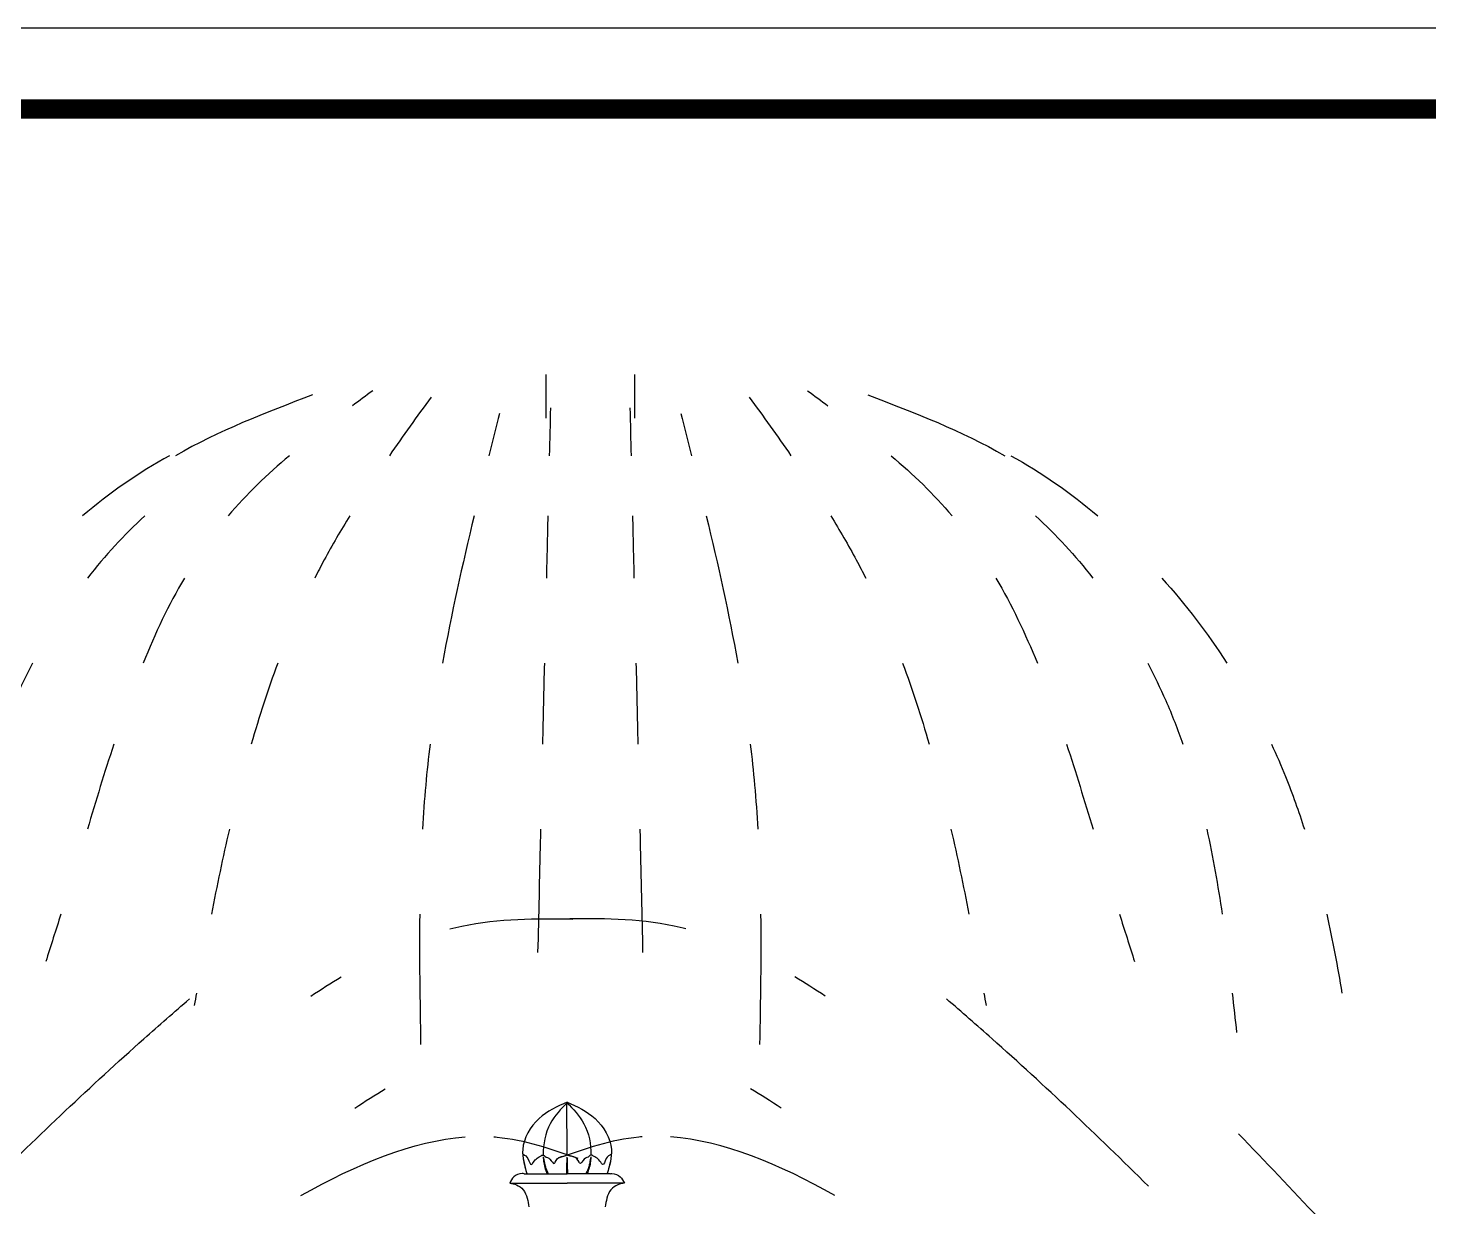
# Model space of a CAD drawing. Extents: x 3172 to 33391, y 13916 to 34175.
# Drawn here: x 27030 to 28499, y 27547 to 28782 of the extents above; entities that cross this region are included whole.
import ezdxf

# ---------------------------------------------------------------- set-up
doc = ezdxf.new("R2010")
doc.units = 0
doc.layers.get('0').update_dxf_attribs({"linetype": 'CONTINUOUS'})

# ---------------------------------------------------------------- blocks, each defined once
blk = doc.blocks.new('A$C32E301E7')
at = {"color": 4}
for points, knots in [([(265.5, 2648.1), (260.1, 2649.5), (202.8, 2663.5), (143.5, 2669.8), (89.9, 2675.6)], [3951.174304, 3951.174304, 3951.174304, 3951.174304, 3968.104713, 4129.127709, 4129.127709, 4129.127709, 4129.127709]), ([(850, 2390.1), (792.6, 2434.7), (717.1, 2490.4), (638.4, 2543.7), (620.7, 2555.4)], [3316.933159, 3316.933159, 3316.933159, 3316.933159, 3535.309121, 3597.934756, 3597.934756, 3597.934756, 3597.934756]), ([(129.6, 2509.4), (128, 2509.5), (85.1, 2512.6), (41.8, 2510.5), (0, 2508.4)], [1949.480807, 1949.480807, 1949.480807, 1949.480807, 1954.279277, 2079.106889, 2079.106889, 2079.106889, 2079.106889]), ([(1148.3, 2286.4), (1128, 2304.2), (1078.7, 2346.6), (1028.8, 2388), (999.3, 2411.9)], [3033.684273, 3033.684273, 3033.684273, 3033.684273, 3114.834321, 3229.132713, 3229.132713, 3229.132713, 3229.132713])]:
    blk.add_open_spline(points, degree=3, knots=knots, dxfattribs=at)
for points in [[(445.1, 2577.6), (432.6, 2584.1), (420, 2590.3), (407.3, 2596.2)], [(342, 2506.4), (329.5, 2512.9), (316.9, 2519.1), (304.3, 2525)], [(390.2, 2436), (319.5, 2467.3), (246.1, 2493.2), (171.1, 2504.6)]]:
    blk.add_open_spline(points, degree=3, dxfattribs=at)
blk = doc.blocks.new('A$C3B33296D')
at = {"rotation": 355.9235845586764}
blk.add_blockref('A$C32E301E7', (174.8, 223.5), dxfattribs=at)
blk = doc.blocks.new('A$C56482C8D')
at = {"yscale": 1.44}
blk.add_blockref('A$C3B33296D', (0, 0), dxfattribs=at)
blk = doc.blocks.new('A$C5C305C1C')
at = {"yscale": 1.2}
blk.add_blockref('A$C56482C8D', (0, 0), dxfattribs=at)
blk = doc.blocks.new('A$C37BC127C')
at = {"color": 4}
for p, q in [((529.6, 501.6), (529.6, 468.9)), ((596.1, 501.6), (596.1, 468.9))]:
    blk.add_line(p, q, dxfattribs=at)
for points in [[(355, 486.4), (319.8, 473), (284.7, 459.6), (252.4, 440.9)], [(400, 489.5), (394.9, 485.8), (389.9, 482), (384.8, 478.2)], [(443.7, 484.8), (433.2, 470.2), (422.7, 455.7), (412.5, 440.9)], [(681.9, 484.8), (692.4, 470.2), (702.9, 455.7), (713.1, 440.9)], [(725.6, 489.5), (730.7, 485.8), (735.8, 482), (740.8, 478.2)], [(770.6, 486.4), (805.8, 473), (840.9, 459.6), (873.2, 440.9)], [(495, 472.6), (492.3, 462), (489.7, 451.5), (487, 440.9)], [(533.1, 476.7), (532.8, 464.8), (532.5, 452.9), (532.2, 440.9)], [(592.6, 476.7), (592.9, 464.8), (593.1, 452.9), (593.4, 440.9)], [(630.6, 472.6), (633.3, 462), (636, 451.5), (638.6, 440.9)], [(247.9, 440.9), (224.9, 428.3), (203.1, 413), (182.8, 395.9)], [(337.6, 440.9), (321.1, 426.9), (305.5, 412.1), (291.8, 395.9)], [(788.1, 440.9), (804.6, 426.9), (820.1, 412.1), (833.8, 395.9)], [(877.8, 440.9), (900.8, 428.3), (922.5, 413), (942.8, 395.9)], [(229.3, 395.9), (213.9, 381.6), (199.6, 366), (186.5, 349.3)], [(475.9, 395.9), (467.1, 359.2), (458.9, 322.5), (452.3, 285.6)], [(531.1, 395.9), (530.8, 380.4), (530.4, 364.8), (530, 349.3)], [(594.5, 395.9), (594.9, 380.4), (595.2, 364.8), (595.6, 349.3)], [(649.7, 395.9), (658.6, 359.2), (666.7, 322.5), (673.3, 285.6)], [(896.3, 395.9), (911.7, 381.6), (926, 366), (939.1, 349.3)], [(259, 349.3), (247.2, 329.2), (237.1, 307.7), (228.1, 285.6)], [(866.6, 349.3), (878.4, 329.2), (888.5, 307.7), (897.6, 285.6)], [(990.8, 349.3), (1008.8, 329.4), (1025, 308), (1039.4, 285.6)], [(328.9, 285.6), (321.5, 265.8), (315, 245.5), (309.1, 225)], [(528.5, 285.6), (528, 265.4), (527.6, 245.2), (527.1, 225)], [(597.1, 285.6), (597.6, 265.4), (598.1, 245.2), (598.5, 225)], [(796.7, 285.6), (804.1, 265.8), (810.7, 245.5), (816.6, 225)], [(206.2, 225), (199.2, 203.8), (192.8, 182.5), (186.4, 161.3)], [(919.5, 225), (926.4, 203.8), (932.8, 182.5), (939.3, 161.3)], [(292.7, 161.3), (287.8, 140.3), (283.4, 119), (279.2, 97.6)], [(832.9, 161.3), (837.8, 140.3), (842.2, 119), (846.4, 97.6)], [(1024.5, 161.3), (1029.1, 140.3), (1032.8, 119.1), (1036, 97.6)], [(166.5, 97.6), (162.8, 85.8), (159, 73.9), (155.2, 62.1)], [(435.2, 97.6), (434.8, 65.2), (435.4, 32.6), (435.9, 0)], [(690.4, 97.6), (690.8, 65.2), (690.3, 32.6), (689.7, 0)], [(959.1, 97.6), (962.9, 85.8), (966.6, 73.9), (970.4, 62.1)], [(1114.3, 97.6), (1118.6, 78.1), (1122.3, 58.4), (1125.6, 38.6)], [(268.1, 38.6), (267.5, 35.5), (266.9, 32.5), (266.4, 29.4)], [(857.6, 38.6), (858.1, 35.5), (858.7, 32.5), (859.3, 29.4)], [(1043.5, 38.6), (1044.6, 28.8), (1045.7, 18.9), (1046.8, 9.1)]]:
    blk.add_open_spline(points, degree=3, dxfattribs=at)
for points, knots in [([(382.8, 395.9), (376.1, 385), (367.1, 369.6), (358.9, 353.8), (356.6, 349.3)], [107.436658, 107.436658, 107.436658, 107.436658, 145.903768, 161.327703, 161.327703, 161.327703, 161.327703]), ([(742.9, 395.9), (749.6, 385), (758.6, 369.6), (766.8, 353.8), (769.1, 349.3)], [107.436658, 107.436658, 107.436658, 107.436658, 145.903768, 161.327703, 161.327703, 161.327703, 161.327703]), ([(145.4, 285.6), (140.5, 276.4), (130.9, 256.4), (122.9, 236), (119.1, 225)], [324.301889, 324.301889, 324.301889, 324.301889, 354.979584, 389.90339, 389.90339, 389.90339, 389.90339]), ([(980.3, 285.6), (985.1, 276.4), (994.7, 256.4), (1002.7, 236), (1006.6, 225)], [324.301889, 324.301889, 324.301889, 324.301889, 354.979584, 389.90339, 389.90339, 389.90339, 389.90339]), ([(443, 225), (441.7, 214.8), (439.4, 193.6), (437.9, 172.4), (437.2, 161.3)], [252.696264, 252.696264, 252.696264, 252.696264, 283.65169, 316.888395, 316.888395, 316.888395, 316.888395]), ([(682.6, 225), (683.9, 214.8), (686.2, 193.6), (687.7, 172.4), (688.4, 161.3)], [252.696264, 252.696264, 252.696264, 252.696264, 283.65169, 316.888395, 316.888395, 316.888395, 316.888395]), ([(1072.9, 225), (1076.6, 217), (1085.7, 196), (1093.3, 174.6), (1097.5, 161.3)], [444.801966, 444.801966, 444.801966, 444.801966, 471.446443, 513.315371, 513.315371, 513.315371, 513.315371]), ([(525.6, 161.3), (525.6, 158.5), (524.9, 127.6), (524.2, 96.8), (523.5, 68.9)], [315.418437, 315.418437, 315.418437, 315.418437, 324.030934, 407.896175, 407.896175, 407.896175, 407.896175]), ([(600, 161.3), (600.1, 158.5), (600.8, 127.6), (601.5, 96.8), (602.1, 68.9)], [315.418437, 315.418437, 315.418437, 315.418437, 324.030934, 407.896175, 407.896175, 407.896175, 407.896175])]:
    blk.add_open_spline(points, degree=3, knots=knots, dxfattribs=at)

msp = doc.modelspace()

# ---------------------------------------------------------------- linework, layer by layer
for p, q in [((27594.74598, 27656.32491), (27594.92211, 27601.23182)), ((27550.12134, 27581.55332), (27595.16814, 27581.55332)), ((27640.21494, 27581.55332), (27595.16814, 27581.55332)), ((27535.10574, 27571.54292), (27595.16814, 27571.54292)), ((27655.23054, 27571.54292), (27595.16814, 27571.54292))]:
    msp.add_line(p, q)
msp.add_lwpolyline([(32239.90848, 22325.81086), (32239.90848, 28782.34298), (23114.96217, 28782.34298), (23114.96217, 22325.81086)], close=True)
at = {"const_width": 20.34528}
msp.add_lwpolyline([(32155.13649, 22410.58284), (32155.13649, 28697.571), (23221.32059, 28697.571), (23221.32059, 22410.58284)], close=True, dxfattribs=at)
for points in [[(27595.16814, 27656.63132), (27565.85535, 27639.29614), (27548.71329, 27606.81698), (27553.03042, 27581.80636)], [(27595.16814, 27656.63132), (27624.48092, 27639.29614), (27641.62298, 27606.81698), (27637.30586, 27581.80636)], [(27548.78075, 27601.57368), (27549.57831, 27595.31132), (27551.66544, 27586.59836)], [(27549.1458, 27601.85756), (27554.1097, 27597.33002), (27558.10532, 27591.30775), (27559.00112, 27592.2844), (27562.66579, 27596.92348), (27567.38911, 27599.93481), (27570.32086, 27601.07425), (27571.94959, 27599.85344), (27577.243, 27596.67932), (27581.88492, 27592.44716), (27582.5364, 27593.5866), (27588.23697, 27599.36512), (27592.91748, 27600.23012), (27594.92211, 27601.23182)], [(27570.21955, 27599.33417), (27570.56518, 27594.8074), (27571.86815, 27587.97087), (27574.04861, 27581.55332)], [(27570.21955, 27599.33417), (27571.46945, 27592.63507), (27573.8026, 27584.90721), (27575.52072, 27581.55332)], [(27595.0248, 27598.98841), (27594.83338, 27594.07492), (27594.58906, 27587.48254), (27594.67001, 27581.55332)], [(27641.19047, 27601.85756), (27636.22658, 27597.33002), (27632.23096, 27591.30775), (27631.33515, 27592.2844), (27627.67048, 27596.92348), (27622.94716, 27599.93481), (27620.01541, 27601.07425), (27618.38668, 27599.85344), (27613.09328, 27596.67932), (27608.45136, 27592.44716), (27607.79987, 27593.5866), (27602.0993, 27599.36512), (27597.41879, 27600.23012), (27594.92211, 27601.23182)], [(27595.0248, 27598.98841), (27595.33663, 27591.17685), (27595.43186, 27586.87739), (27595.66626, 27581.55332)], [(27620.11673, 27599.33417), (27618.86682, 27592.63507), (27616.53367, 27584.90721), (27614.81555, 27581.55332)], [(27620.11673, 27599.33417), (27619.77109, 27594.8074), (27618.46812, 27587.97087), (27616.28766, 27581.55332)], [(27641.55552, 27601.57368), (27640.75797, 27595.31132), (27638.67083, 27586.59836)], [(27550.12134, 27581.55332), (27548.08239, 27581.60692), (27539.34511, 27578.16009), (27535.10574, 27571.54292)], [(27640.21494, 27581.55332), (27642.25388, 27581.60692), (27650.99116, 27578.16009), (27655.23054, 27571.54292)], [(27535.10574, 27571.54292), (27542.06302, 27569.90278), (27549.1458, 27564.76381), (27553.37563, 27555.85432), (27555.12654, 27546.7801)], [(27655.23054, 27571.54292), (27648.27325, 27569.90278), (27641.19047, 27564.76381), (27636.96065, 27555.85432), (27635.20974, 27546.7801)]]:
    msp.add_spline(points, degree=3)
for points in [[(27595.59029, 27656.32491), (27588.83449, 27649.32948), (27574.17499, 27634.14999), (27569.9967, 27612.44994), (27570.13999, 27601.11326)], [(27594.74598, 27656.32491), (27601.50178, 27649.32948), (27616.16129, 27634.14999), (27620.33957, 27612.44994), (27620.19628, 27601.11326)]]:
    msp.add_open_spline(points, degree=3, knots=[0, 0, 0, 0, 28.7096613832, 62.2974816758, 62.2974816758, 62.2974816758, 62.2974816758])

# ---------------------------------------------------------------- block references
at = {"yscale": 0.84, "zscale": 0.7}
for p, xscale, rotation in [((26756.81803, 23708.9702), -0.7, 338.2112647496174), ((28435.44181, 23708.9702), 0.7, 21.78873525038255)]:
    msp.add_blockref('A$C5C305C1C', p, dxfattribs=dict(at, xscale=xscale, rotation=rotation))
at = {"xscale": 1.4, "yscale": 1.4, "zscale": 1.4}
msp.add_blockref('A$C37BC127C', (26831.45571, 27716.82973), dxfattribs=at)

doc.saveas('drawing.dxf')
